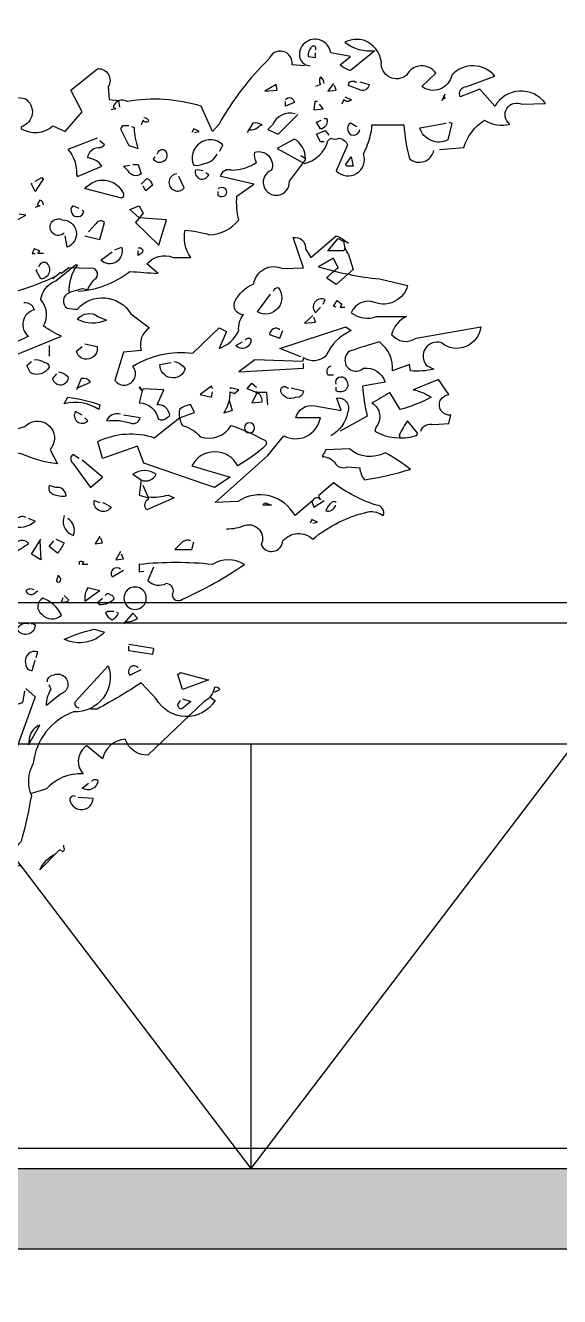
# Model space of a CAD drawing. Header units: millimetres. Extents: x -100356 to 314685, y 446 to 1273965.
# Drawn here: x 129090 to 130414, y 120988 to 124135 of the extents above; entities that cross this region are included whole.
import ezdxf
from ezdxf.xclip import XClip

# ---------------------------------------------------------------- set-up
doc = ezdxf.new("R2010")
doc.units = ezdxf.units.MM
doc.header["$XCLIPFRAME"] = 2
doc.linetypes.add('section$0$CENTER', pattern=[2, 1.25, -0.25, 0.25, -0.25])
for name, color, linetype in [('FIN', 3, 'Continuous'), ('KEN', 4, 'Continuous'), ('NAM', 3, 'Continuous'), ('STR', 7, 'Continuous'), ('植栽2', 74, 'Continuous')]:
    doc.layers.add(name, color=color, linetype=linetype)
for name, color, linetype, lineweight in [('Hatch-wall', 251, 'Continuous', 5), ('section$0$A-_FLORLEVL_E', 7, 'Continuous', 5), ('section$0$NKC_TRUC', 8, 'section$0$CENTER', 13)]:
    doc.layers.add(name, color=color, linetype=linetype, lineweight=lineweight)

# ---------------------------------------------------------------- blocks, each defined once
blk = doc.blocks.new('LANG CAN')
at = {"layer": 'FIN'}
blk.add_line((282641.8, 98311.6, 0), (252141.8, 98311.6, 0), dxfattribs=at)
at = {"layer": 'KEN'}
for p, q in [((282641.8, 98261.6, 0), (252141.8, 98261.6, 0)), ((282641.8, 97961.6, 0), (252141.8, 97961.6, 0))]:
    blk.add_line(p, q, dxfattribs=at)
at = {"layer": 'NAM'}
for p in [(274641.8, 97961.6, 0), (276241.8, 97961.6, 0), (275441.8, 97961.6, 0)]:
    blk.add_line(p, (275441.8, 96911.5), dxfattribs=at)
blk = doc.blocks.new('A$C07C5541A')
for points in [[(1119.3, 2054.3, -0.180573), (1142.6, 2019.4), (1069.5, 2006.1), (1124.3, 1981.2, 0.677032), (1162.5, 1956.3, -0.272293), (1220.6, 1939.7), (1135.9, 1903.2, 0.183273), (1172.5, 1884.9, -0.5), (1179.1, 1871.6), (1174.1, 1853.4, 0.168274), (1044.6, 1888.2, 0.47821), (983.1, 1928.1, 0.058609), (921.7, 1924.8, 0.658524), (928.3, 1875), (928.3, 1871.6, -0.321259), (871.9, 1876.6), (850.3, 1866.6), (820.4, 1901.5), (840.3, 1939.7), (792.2, 1977.9, 0.593628), (773.9, 1946.4), (772.2, 1923.1), (755.6, 1921.5), (754, 1909.8)], [(187.7, 1835.1), (144.5, 1838.4, 0.18132), (107.9, 1886.6, -0.222809), (63.1, 1879.9, 0.92424), (41.5, 1914.8), (0, 1916.5, -0.535751), (89.7, 1911.5), (116.3, 1941.4), (151.1, 1928.1, 0.514618), (139.5, 1946.4), (89.7, 1964.6, -0.456436), (166.1, 1966.3, 0.554962), (219.2, 1946.4), (194.3, 1969.6, -0.578247), (245.8, 1966.3, 0.670883), (290.6, 1989.5, -0.267303), (320.5, 2027.7, -0.193405), (355.4, 2024.4, -0.188828), (302.3, 2009.5), (345.4, 1974.6, 0.119873), (363.7, 1984.6), (345.4, 1999.5), (380.3, 2006.1, -1.034943), (435.1, 1996.2, -0.28447), (416.8, 1982.9)], [(406.9, 2011.1, -1.132782), (415.2, 2014.5, -0.21463), (420.2, 1999.5), (406.9, 1997.8), (406.9, 2006.1)], [(426.8, 1982.9), (448.4, 1984.6, -0.897705), (489.9, 1994.5, -0.070908), (577.9, 1879.9), (589.6, 1866.6), (609.5, 1911.5, -0.115967), (740.7, 1919.8, -0.489075), (765.6, 1909.8), (760.6, 1906.5), (768.9, 1904.8)], [(328.8, 1954.7), (312.2, 1949.7, 0.461777), (327.2, 1939.7), (348.8, 1948, 0.618027), (337.1, 1954.7), (333.8, 1954.7)], [(391.9, 1951.3, -0.276978), (398.6, 1963, -0.265564), (398.6, 1949.7), (406.9, 1946.4)], [(355.4, 1928.1), (343.8, 1923.1, 0.5), (357.1, 1923.1), (360.4, 1914.8)], [(460, 1923.1, 0.741867), (445.1, 1918.1), (460, 1911.5), (460, 1919.8)], [(391.9, 1889.9), (386.9, 1889.9, 0.362045), (395.3, 1871.6), (398.6, 1871.6), (405.2, 1883.3), (396.9, 1886.6)], [(443.4, 1898.2, -0.369919), (483.3, 1878.3), (491.6, 1870), (473.3, 1861.7), (438.4, 1896.5)], [(710.8, 1891.6, 0.343094), (702.5, 1884.9, 0.489075), (712.4, 1886.6), (715.8, 1878.3)], [(171.1, 1883.3), (166.1, 1881.6), (172.7, 1851.7, 0.471497), (222.5, 1873.3), (176, 1881.6)], [(425.1, 1818.5, -0.294952), (445.1, 1853.4), (475, 1836.8), (426.8, 1810.2, -0.272903), (385.3, 1850), (380.3, 1855, -0.224854), (365.4, 1855, 0.236053), (350.4, 1843.4), (370.3, 1796.9, -0.799362), (322.2, 1826.8, -0.076996), (307.2, 1873.3), (307.2, 1878.3), (250.8, 1878.3, -0.045212), (240.8, 1818.5, -0.563461), (197.6, 1833.4)], [(333.8, 1875), (345.4, 1881.6, -0.677032), (340.4, 1860, -0.4142), (328.8, 1870)], [(524.8, 1870, -0.265564), (506.5, 1876.6), (501.5, 1878.3, -0.162277), (518.1, 1881.6), (528.1, 1865)], [(737.4, 1876.6), (749, 1876.6), (752.3, 1871.6), (737.4, 1841.7), (720.8, 1836.8, 0.088013), (727.4, 1873.3), (732.4, 1875)], [(576.3, 1831.8), (571.3, 1843.4, -0.817078), (622.8, 1806.9, -0.140045), (604.5, 1810.2, -0.257141), (581.3, 1826.8)], [(793.8, 1855), (845.3, 1835.1, 0.200378), (830.4, 1790.3), (828.7, 1786.9), (785.5, 1805.2, -0.236053), (810.4, 1820.1, 0.432068), (787.2, 1838.4), (780.5, 1843.4), (788.8, 1850)], [(827, 1584.3, -0.149078), (735.7, 1619.2, -0.00444), (685.9, 1615.9), (705.8, 1632.5, 0.319336), (659.3, 1644.1), (627.8, 1644.1, 0.219635), (637.7, 1692.3, 0.051575), (594.5, 1684, -0.218246), (543.1, 1710.5, 0.076462), (546.4, 1752.1), (516.5, 1773.6), (574.6, 1786.9, 0.514618), (554.7, 1798.6, -0.140793), (511.5, 1811.8, 0.162277), (514.8, 1830.1, 0.621933), (484.9, 1798.6, -1.976807), (453.4, 1778.6), (425.1, 1816.8), (425.1, 1818.5), (433.4, 1823.5)], [(687.5, 1826.8, 0.355026), (675.9, 1835.1, 1.285156), (694.2, 1818.5), (690.9, 1821.8)], [(606.2, 1796.9, -0.123093), (619.4, 1798.6, -0.962967), (596.2, 1790.3), (601.2, 1793.6)], [(730.7, 1808.5), (720.8, 1808.5), (715.8, 1791.9, 0.482147), (739, 1796.9), (747.3, 1805.2), (735.7, 1806.9)], [(652.7, 1791.9, -1.503723), (639.4, 1767), (649.3, 1786.9)], [(715.8, 1773.6), (705.8, 1783.6, 0.236053), (695.8, 1772), (707.5, 1762), (712.4, 1770.3)], [(813.8, 1765.3), (815.4, 1765.3, 0.568604), (747.3, 1757, 0.4142), (750.6, 1748.7), (813.8, 1765.3)], [(579.6, 1765.3, 2.578323), (579.6, 1753.7), (579.6, 1760.4)], [(825.4, 1730.5), (837, 1735.5, -1.333328), (817.1, 1725.5), (820.4, 1727.1)], [(888.5, 1737.1, -0.343094), (895.1, 1745.4), (900.1, 1737.1), (895.1, 1735.5), (903.4, 1732.1)], [(815.4, 1682.3), (788.8, 1675.7), (780.5, 1705.6, -0.548935), (795.5, 1703.9), (808.8, 1689)], [(851.9, 1687.3, 2), (855.3, 1710.5, 0.855453), (847, 1662.4), (850.3, 1682.3)], [(936.6, 1722.2), (948.3, 1722.2, -0.242432), (949.9, 1702.2), (920, 1718.8), (931.7, 1720.5)], [(355.4, 1660.7), (357.1, 1655.7), (385.3, 1655.7), (367, 1677.3), (357.1, 1672.3, -0.15036), (348.8, 1649.1), (340.4, 1622.5), (370.3, 1596), (386.9, 1607.6, 0.055374), (367, 1625.8), (375.3, 1642.5), (401.9, 1627.5, -0.047333), (293.9, 1605.9), (244.1, 1594.3, 0.443146), (302.3, 1564.4, -0.4142), (343.8, 1546.1, -0.249512), (298.9, 1539.5), (245.8, 1539.5, -0.232986), (272.4, 1507.9, -0.401794), (229.2, 1501.3), (114.6, 1521.2, 0.594254), (184.3, 1493, -0.75), (210.9, 1453.1), (197.6, 1446.5, 0.076462), (239.1, 1443.2), (240.8, 1454.8), (270.7, 1443.2, -0.250702), (293.9, 1494.6, -0.017838), (347.1, 1478, -1.06012), (322.2, 1448.1, 0.374222), (284, 1423.2), (323.8, 1416.6, -0.040161), (315.5, 1363.4), (363.7, 1336.9)], [(842, 1582.7), (820.4, 1589.3), (810.4, 1587.6, 0.08429), (795.5, 1607.6, -0.803635), (807.1, 1624.2), (843.6, 1625.8), (856.9, 1615.9), (858.6, 1617.5), (871.9, 1605.9), (870.2, 1609.2, 0.051575), (954.9, 1579.3, -0.573578)], [(923.4, 1564.4, 0.367569), (905.1, 1551.1, -0.631073), (915.1, 1504.6), (959.9, 1483, -1)], [(943.3, 1469.7), (856.9, 1504.6, 0.062256), (888.5, 1522.9, -0.318115), (893.5, 1569.4, 0.270126), (866.9, 1602.6), (832, 1630.8), (828.7, 1630.8, -0.17128), (843.6, 1581, -0.618027), (847, 1554.4, -0.082748), (828.7, 1552.8, 0.506699), (734, 1544.5), (700.8, 1519.6, -0.333328), (715.8, 1479.7), (747.3, 1476.4), (762.3, 1426.6, -1.053284), (730.7, 1451.5, 0.173203), (624.4, 1474.7), (577.9, 1519.6), (564.6, 1512.9), (577.9, 1483, -0.202301), (543.1, 1514.6, 0.178345), (534.8, 1542.8, 0.535172), (549.7, 1566.1, 0.178864), (516.5, 1597.6, 0.5), (465, 1624.2), (428.5, 1625.8), (446.7, 1679, 0.528015), (425.1, 1659.1), (415.2, 1644.1), (370.3, 1682.3, 0.078461), (348.8, 1669)], [(720.8, 1660.7, 0.953506), (715.8, 1650.8), (720.8, 1647.4), (720.8, 1655.7)], [(762.3, 1657.4), (750.6, 1662.4, 0.789307), (787.2, 1639.1), (767.3, 1654.1)], [(896.8, 1627.5, 0.355026), (885.2, 1635.8, 0.727982), (893.5, 1605.9), (901.8, 1620.9), (900.1, 1622.5)], [(481.6, 1584.3, 0.343094), (473.3, 1591, 0.834564), (509.8, 1547.8), (486.6, 1579.3)], [(393.6, 1561.1), (390.3, 1569.4, -0.838196), (406.9, 1546.1), (398.6, 1556.1)], [(777.2, 1532.8, 0.224854), (828.7, 1534.5, 0.4142), (792.2, 1539.5), (777.2, 1532.8)], [(433.4, 1468.1), (470, 1483), (353.7, 1521.2), (343.8, 1514.6, -0.189194), (388.6, 1469.7, 0.331253), (428.5, 1466.4), (430.1, 1459.8), (514.8, 1463.1), (543.1, 1441.5), (428.5, 1448.1), (428.5, 1456.4)], [(470, 1516.2, -0.630219), (488.3, 1507.9), (470, 1501.3), (465, 1514.6)], [(531.4, 1498, 0.489075), (521.5, 1499.6, 0.716583), (548, 1488), (536.4, 1494.6)], [(815.4, 1491.3), (793.8, 1486.3, 0.968002), (830.4, 1478), (820.4, 1486.3)], [(905.1, 1463.1, 0.205246), (886.8, 1458.1, 0.4142), (878.5, 1449.8, 0.394608), (911.7, 1439.8), (918.4, 1453.1), (910.1, 1459.8)], [(380.3, 1451.5, -0.535172), (385.3, 1436.5), (375.3, 1436.5)], [(657.6, 1459.8, 0.236053), (637.7, 1446.5, 0.857101), (682.6, 1454.8), (662.6, 1458.1)], [(861.9, 1441.5, 0.173203), (845.3, 1433.2, 1), (871.9, 1429.9), (865.2, 1438.2)], [(220.9, 1336.9, 0.402542), (197.6, 1348.5), (171.1, 1350.2), (167.7, 1365.1, 1.012268), (171.1, 1401.6), (189.3, 1428.2), (234.2, 1409.9, 0.108231), (202.6, 1396.7, 0.057495), (257.4, 1375.1), (275.7, 1405, 0.016647), (307.2, 1386.7, 0.476532), (300.6, 1343.5), (302.3, 1336.9, -0.204269), (230.8, 1328.6, -0.618027), (227.5, 1335.2), (244.1, 1355.1, -0.040466), (259.1, 1330.2), (257.4, 1323.6)], [(370.3, 1419.9, 0.967209), (353.7, 1428.2, 0.904984), (370.3, 1408.3), (370.3, 1414.9)], [(491.6, 1383.4), (493.2, 1405), (513.2, 1405), (509.8, 1406.6), (519.8, 1386.7), (501.5, 1388.4, -0.367569), (514.8, 1406.6), (528.1, 1411.6), (519.8, 1421.6), (511.5, 1414.9)], [(828.7, 1413.3), (805.4, 1423.2, -0.302765), (822.1, 1429.9), (830.4, 1409.9)], [(564.6, 1164.2, -0.116058), (531.4, 1170.8, 0.630219), (503.2, 1135.9, -0.781662), (465, 1142.6, 0.436066), (411.9, 1145.9, 0.116776), (313.9, 1194.1, 0.212204), (287.3, 1187.4, -0.514618), (298.9, 1205.7, 0.086166), (375.3, 1245.5), (401.9, 1222.3), (398.6, 1215.6, -0.618027), (411.9, 1214), (443.4, 1187.4, -0.444), (544.7, 1212.3), (584.6, 1210.7), (491.6, 1293.7), (463.3, 1328.6, -0.507645), (398.6, 1360.1), (441.8, 1360.1, 0.40921), (408.5, 1381.7), (362, 1373.4), (368.7, 1393.3), (370.3, 1395, 0.634888), (350.4, 1370.1, 0.233185), (380.3, 1328.6)], [(450.1, 1413.3), (428.5, 1408.3, 0.463791), (441.8, 1396.7, 0.468369), (468.3, 1406.6, 0.831802), (456.7, 1413.3), (455, 1413.3)], [(559.7, 1391.7), (554.7, 1373.4), (569.6, 1368.4, -0.148178), (558, 1406.6), (551.4, 1403.3), (543.1, 1409.9), (558, 1413.3), (558, 1411.6)], [(714.1, 1408.3), (719.1, 1386.7, 0.363541), (685.9, 1358.5, -0.369919), (669.3, 1361.8, -0.618027), (665.9, 1368.4, -0.357574), (687.5, 1383.4), (675.9, 1409.9), (712.4, 1411.6), (714.1, 1408.3), (717.4, 1414.9), (719.1, 1413.3), (714.1, 1408.3)], [(790.5, 1375.1, -0.214951), (851.9, 1385), (845.3, 1396.7, 0.05574), (788.8, 1383.4), (790.5, 1375.1)], [(647.7, 1360.1), (621.1, 1370.1), (627.8, 1383.4, -0.162277), (647.7, 1375.1, -0.18132), (642.7, 1346.8, 0.147141), (611.1, 1326.9, -0.350769), (556.3, 1346.8, 0.052475), (499.9, 1321.9, 0.535172), (494.9, 1312, 0.055542), (544.7, 1275.4, -0.612427), (626.1, 1275.4), (558, 1255.5), (586.2, 1237.2), (710.8, 1280.4), (722.4, 1310.3), (783.9, 1288.7), (792.2, 1318.6, 0.197311), (692.5, 1325.3), (647.7, 1360.1)], [(820.4, 1365.1), (832, 1371.8, -0.914551), (810.4, 1355.1), (815.4, 1360.1)], [(752.3, 1366.8, -0.375732), (777.2, 1355.1, 0.123093), (732.4, 1350.2, -0.364258), (717.4, 1360.1), (747.3, 1365.1)], [(966.5, 1255.5, 0.037674), (1013, 1293.7, 0.104523), (921.7, 1345.2, 0.846619), (871.9, 1312, -0.062256), (876.9, 1303.7), (863.6, 1278.8, 0.077942), (928.3, 1297, -0.329193), (983.1, 1268.8)], [(240.8, 1268.8), (239.1, 1268.8, -0.051575), (284, 1298.7, 0.312622), (347.1, 1305.3), (388.6, 1303.7), (395.3, 1292, 0.218246), (373.7, 1282.1, -0.4142), (350.4, 1273.8), (328.8, 1272.1, -0.148804), (320.5, 1250.5, -0.0289), (240.8, 1268.8)], [(825.4, 1288.7), (837, 1295.4, -0.449051), (837, 1280.4), (805.4, 1237.2), (783.9, 1255.5), (820.4, 1285.4)], [(715.8, 1250.5, -0.4142), (689.2, 1260.5, -0.32045), (730.7, 1260.5), (715.8, 1250.5)], [(848.6, 1222.3, -0.45993), (866.9, 1237.2), (878.5, 1240.6, -0.4142), (871.9, 1225.6, -0.140045), (848.6, 1222.3)], [(702.5, 1220.6, -0.090164), (667.6, 1223.9), (657.6, 1219), (705.8, 1197.4, 0.482834), (702.5, 1217.3), (702.5, 1219)], [(783.9, 1210.7, 0.038391), (768.9, 1202.4, 0.836487), (798.8, 1214), (788.8, 1210.7)], [(370.3, 1210.7, -0.4142), (378.6, 1210.7, -0.162277), (388.6, 1195.7, -0.362045), (372, 1204), (372, 1205.7)], [(486.6, 1205.7), (499.9, 1205.7, 0.618027), (493.2, 1209), (484.9, 1205.7), (486.6, 1205.7)], [(851.9, 1187.4, -0.445358), (835.3, 1152.5, -0.333328), (845.3, 1182.4)], [(920, 1184.1, -0.401794), (938.3, 1179.1), (944.9, 1169.1, -0.263626), (903.4, 1177.4), (915.1, 1182.4)], [(627.8, 1142.6, -0.323349), (642.7, 1140.9), (656, 1127.6), (626.1, 1127.6), (622.8, 1140.9)], [(866.9, 1145.9), (851.9, 1139.3, 0.023788), (863.6, 1121), (878.5, 1132.6), (870.2, 1142.6)], [(936.6, 1139.3, 0.535172), (915.1, 1137.6, 0.023788), (941.6, 1121), (951.6, 1127.6), (941.6, 1135.9)], [(694.2, 1096.1), (704.1, 1072.8, -0.33432), (670.9, 1067.8, 0.535172), (661, 1047.9, -0.630219), (642.7, 1039.6, -0.047501), (533.1, 1101.1, -0.294113), (589.6, 1101.1, -0.051315), (719.1, 1101.1), (719.1, 1087.8), (710.8, 1089.4)], [(810.4, 1101.1), (820.4, 1101.1), (817.1, 1104.4, -0.236053), (825.4, 1106), (825.4, 1101.1)], [(752.3, 1092.8, -0.882782), (767.3, 1079.5), (747.3, 1091.1)], [(861.9, 1081.1, 0.4142), (860.3, 1069.5, 0.618027), (865.2, 1072.8), (861.9, 1082.8)], [(792.2, 1052.9), (788.8, 1054.6), (810.4, 1059.5, -0.18132), (815.4, 1036.3), (792.2, 1052.9)], [(905.1, 1056.2, -0.323349), (920, 1054.6, -0.639832), (901.8, 1052.9), (898.4, 1054.6)], [(778.9, 1046.3, 0.618027), (770.6, 1047.9, 0.343094), (763.9, 1039.6, 0.211411), (788.8, 1029.6), (793.8, 1033), (783.9, 1041.3)], [(851.9, 1046.3), (843.6, 1037.9, 0.302765), (856.9, 1034.6), (853.6, 1042.9)], [(890.1, 1041.3, -0.546783), (891.8, 1013, -0.43013), (856.9, 1011.4, -0.209961), (890.1, 1041.3)], [(744, 999.8, -0.211075), (722.4, 1006.4), (730.7, 1014.7), (747.3, 996.4)], [(763.9, 1018), (775.6, 1018), (778.9, 1014.7, -0.155243), (767.3, 1003.1, -0.155243), (755.6, 1014.7), (758.9, 1016.4)], [(910.1, 996.4, 0.4142), (903.4, 993.1, 0.763794), (935, 986.5, 0.4142), (915.1, 996.4)], [(850.3, 968.2), (851.9, 968.2, 0.065094), (798.8, 986.5), (780.5, 981.5, 0.322754), (850.3, 968.2)], [(901.8, 936.6), (898.4, 946.6, -0.618027), (920, 925, -0.428558), (908.4, 913.4), (903.4, 931.7)], [(720.8, 918.4, -1.013779), (735.7, 905.1), (715.8, 915.1)], [(825.4, 847, 0.5), (832, 858.6), (773.9, 921.7, 0.527451), (835.3, 840.3, -0.289047), (906.8, 749, -0.238373), (910.1, 692.5, 0.023788), (928.3, 611.1, -0.09346), (953.3, 574.6), (930, 568)], [(881.8, 893.5, 0.4142), (871.9, 905.1, 1.122009), (858.6, 871.9), (883.5, 851.9, 0.147995), (875.2, 880.2), (878.5, 888.5)], [(586.2, 875.2), (576.3, 880.2, -0.302765), (586.2, 883.5, 0.236053), (604.5, 858.6), (704.1, 763.9, 0.329605), (744, 792.2, -0.336868), (783.9, 757.3), (812.1, 780.5, -0.455032), (818.7, 730.7, -0.229477), (883.5, 704.1), (910.1, 695.8)], [(594.5, 866.9), (584.6, 860.3, 0.571198), (689.2, 863.6), (715.8, 891.8, 0.022064), (793.8, 845.3), (805.4, 845.3)], [(920, 881.8), (903.4, 866.9), (936.6, 775.6, 0.299255), (964.9, 845.3), (925, 856.9), (921.7, 876.9)], [(642.7, 863.6), (627.8, 858.6), (644.4, 845.3, 0.343094), (651, 853.6), (646, 860.3)], [(895.1, 817.1, -0.248367), (913.4, 795.5), (915.1, 782.2), (895.1, 817.1)], [(803.8, 717.4, 0.442368), (792.2, 719.1, 0.594986), (820.4, 705.8), (808.8, 714.1)], [(832, 690.9, -0.618027), (842, 684.2, -0.878021), (800.5, 687.5), (827, 689.2)], [(851.9, 604.5), (853.6, 602.8, 0.333328), (853.6, 592.9), (860.3, 596.2), (895.1, 561.3, 0.176468), (866.9, 589.6)]]:
    blk.add_lwpolyline(points, format="xyb")
for points in [[(375.3, 1951.3), (385.3, 1938.1), (370.3, 1939.7), (373.7, 1948)], [(476.6, 1949.7), (496.6, 1938.1), (475, 1939.7), (476.6, 1949.7)], [(179.4, 1928.1), (177.7, 1924.8), (179.4, 1928.1), (182.7, 1921.5), (177.7, 1933.1)], [(403.6, 1919.8), (408.5, 1919.8), (410.2, 1904.8), (393.6, 1906.5), (400.2, 1914.8)], [(391.9, 1848.4), (398.6, 1848.4), (405.2, 1861.7), (390.3, 1868.3), (383.6, 1860)], [(621.1, 1865), (612.8, 1866.6), (622.8, 1871.6), (626.1, 1865)], [(343.8, 1821.8), (340.4, 1805.2), (352.1, 1805.2), (353.7, 1808.5), (343.8, 1821.8)], [(903.4, 1778.6), (891.8, 1785.3), (888.5, 1783.6), (903.4, 1760.4), (910.1, 1773.6), (908.4, 1775.3)], [(719.1, 1713.9), (735.7, 1728.8), (719.1, 1735.5), (712.4, 1722.2), (725.7, 1705.6), (684.2, 1665.7), (670.9, 1710.5), (719.1, 1713.9)], [(888.5, 1650.8), (898.4, 1650.8), (895.1, 1655.7), (905.1, 1659.1), (908.4, 1650.8), (903.4, 1650.8)], [(370.3, 1556.1), (375.3, 1557.8), (368.7, 1567.7), (360.4, 1561.1), (363.7, 1556.1), (355.4, 1556.1)], [(411.9, 1541.1), (426.8, 1527.9), (406.9, 1529.5), (410.2, 1537.8)], [(878.5, 1488), (878.5, 1469.7)], [(589.6, 1411.6), (591.2, 1416.6), (611.1, 1401.6), (591.2, 1396.7), (589.6, 1406.6)], [(715.8, 1250.5), (719.1, 1223.9), (702.5, 1219), (712.4, 1240.6)], [(413.5, 1212.3), (410.2, 1202.4), (391.9, 1214)], [(411.9, 1174.1), (403.6, 1175.8), (413.5, 1180.8), (416.8, 1174.1)], [(788.8, 1150.9), (797.1, 1137.6), (783.9, 1139.3), (787.2, 1147.6)], [(752.3, 1124.3), (760.6, 1109.4), (747.3, 1111), (750.6, 1119.3)], [(895.1, 1142.6), (893.5, 1109.4), (910.1, 1119.3), (893.5, 1145.9)], [(737.4, 959.9), (694.2, 953.3), (695.8, 941.6), (737.4, 948.3), (737.4, 956.6)], [(597.9, 896.8), (596.2, 896.8), (642.7, 880.2), (651, 906.8), (646, 910.1), (597.9, 896.8)]]:
    blk.add_lwpolyline(points)
for centre, radius in [((524, 1342.7), 9.13), ((726.6, 1041.3), 19.9)]:
    blk.add_circle(centre, radius)
blk = doc.blocks.new('Sky Section2')
at = {"layer": 'Hatch-wall', "ltscale": 0.5}
h = blk.add_hatch(color=256, dxfattribs=at)
h.dxf.hatch_style = 1
h.paths.add_polyline_path([(-5600, -11600), (-5600, -1300), (-5100, -1299.9), (-5100, -1600), (-5400, -1600), (-5400, -9500), (-5100, -9500), (-5100, -9800), (-5400, -9800), (-5400, -11300), (-5100, -11300), (-5100, -11600)])
h.paths.add_polyline_path([(-5600, -31299.9), (-5600, -42600), (-5100, -42600), (-5100, -42300), (-5400, -42300), (-5400, -33099.9), (-5100, -33099.9), (-5100, -32799.9), (-5400, -32799.9), (-5400, -31299.9)])
at = {"layer": 'FIN', "elevation": 0}
blk.add_lwpolyline([(-5600, -11600), (-5650, -11600), (-5650, -1299.9)], dxfattribs=at)
at = {"layer": 'STR'}
blk.add_lwpolyline([(-5600, -11600), (-5600, -1300), (-5100, -1299.9), (-5100, -1600), (-5400, -1600), (-5400, -9500), (-5100, -9500), (-5100, -9800), (-5400, -9800), (-5400, -11300), (-5100, -11300), (-5100, -11600)], close=True, dxfattribs=at)
blk = doc.blocks.new('section$0$grid section')
at = {"layer": 'section$0$NKC_TRUC', "ltscale": 300}
for p, q in [((-141943.9, 93800), (0, 93800)), ((-141943.9, 92400), (0, 92400))]:
    blk.add_line(p, q, dxfattribs=at)
blk = doc.blocks.new('full section 2')
at = {"layer": 'section$0$A-_FLORLEVL_E'}
ref = blk.add_blockref('section$0$grid section', (-7800, 4445), dxfattribs=dict(at, rotation=90))
XClip(ref).set_block_clipping_path([(-81316.4994012154, -28458.8351833357), (17662.2916707117, 107651.268699344)])
at = {"layer": 'STR'}
blk.add_blockref('Sky Section2', (-94600, -11499), dxfattribs=at)
ref = blk.add_blockref('LANG CAN', (-3288.4, -289790.7), dxfattribs=dict(at, rotation=90))
XClip(ref).set_block_clipping_path([(237391.7425170723, 96911.461151269), (276791.7607352601, 98311.6033259315)])
at = {"layer": '植栽2', "xscale": -1.4, "yscale": 1.4, "zscale": 1.4, "rotation": 90}
blk.add_blockref('A$C07C5541A', (-100153.7, -13618.8, 0), dxfattribs=at)
blk = doc.blocks.new('ELEVATION 1')
at = {"layer": 'section$0$A-_FLORLEVL_E'}
ref = blk.add_blockref('section$0$grid section', (-4583.7, 526177.6, 0), dxfattribs=dict(at, rotation=270))
XClip(ref).set_block_clipping_path([(-63133.662589381, -3062.3099419163), (16172.8238461059, 101487.3382753241)])

msp = doc.modelspace()

# ---------------------------------------------------------------- block references
at = {"layer": 'NAM', "rotation": 89.99999999999999}
msp.add_blockref('ELEVATION 1', (783254.7, 33488.6, 0), dxfattribs=at)
at = {"layer": 'STR', "rotation": 270}
msp.add_blockref('full section 2', (143997.5, 21104.9), dxfattribs=at)

doc.saveas('drawing.dxf')
